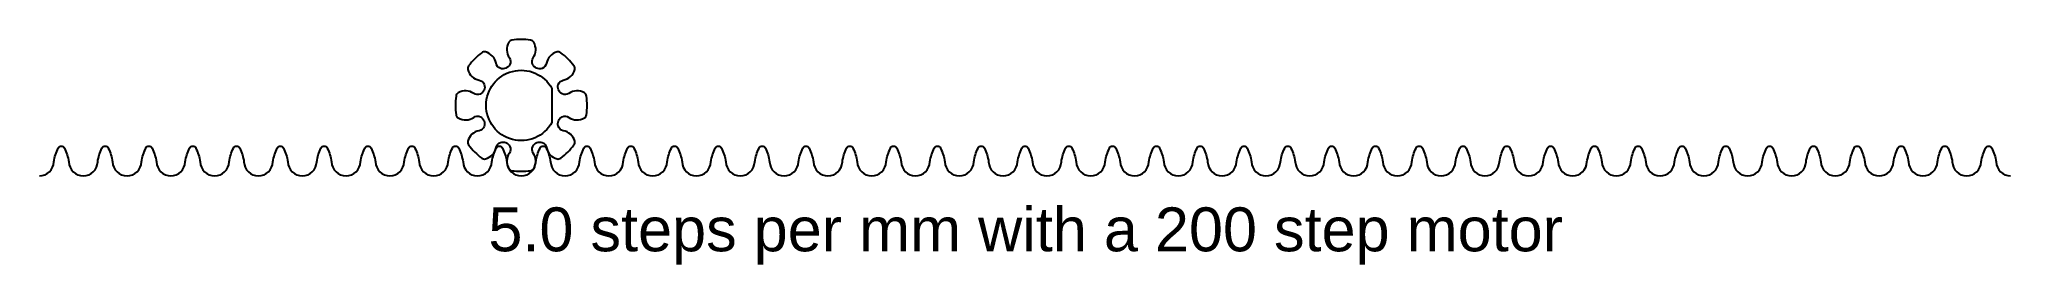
# Model space of a CAD drawing. Extents: x -55 to 170, y -18 to 8.
import ezdxf

# ---------------------------------------------------------------- set-up
doc = ezdxf.new("R2010")
doc.units = 0
doc.layers.add('CNC_FRIENDLY_RACK_AND_PINI', color=7, linetype='CONTINUOUS')
doc.styles.add('ARIAL_NORMAL', font='arial.ttf')

msp = doc.modelspace()

# ---------------------------------------------------------------- linework, layer by layer
at = {"layer": 'CNC_FRIENDLY_RACK_AND_PINI'}
for points in [[(7.44, -1.06, 0.071154), (7.44, 1.06, 0.229084), (7.2, 1.43, 0.290737), (5.43, 1.36, -0.274514), (4.67, 1.31, -0.383659), (4.23, 2.4, -0.266587), (4.8, 2.88, 0.290815), (6.1, 4.08, 0.229084), (6.01, 4.51, 0.071154), (4.51, 6.01, 0.229084), (4.08, 6.1, 0.290737), (2.88, 4.8, -0.274514), (2.38, 4.22, -0.383659), (1.3, 4.68, -0.266587), (1.36, 5.43, 0.290815), (1.43, 7.2, 0.229084), (1.06, 7.44, 0.071154), (-1.06, 7.44, 0.229084), (-1.43, 7.2, 0.290737), (-1.36, 5.43, -0.274514), (-1.31, 4.67, -0.383659), (-2.4, 4.23, -0.266587), (-2.88, 4.8, 0.290815), (-4.08, 6.1, 0.229084), (-4.51, 6.01, 0.071154), (-6.01, 4.51, 0.229084), (-6.1, 4.08, 0.290737), (-4.8, 2.88, -0.274514), (-4.22, 2.38, -0.383659), (-4.68, 1.3, -0.266587), (-5.43, 1.36, 0.290815), (-7.2, 1.43, 0.229084), (-7.44, 1.06, 0.071154), (-7.44, -1.06, 0.229084), (-7.2, -1.43, 0.290737), (-5.43, -1.36, -0.274514), (-4.67, -1.31, -0.383659), (-4.23, -2.4, -0.266587), (-4.8, -2.88, 0.290815), (-6.1, -4.08, 0.229084), (-6.01, -4.51, 0.071154), (-4.51, -6.01, 0.229084), (-4.08, -6.1, 0.290737), (-2.88, -4.8, -0.274514), (-2.38, -4.22, -0.383659), (-1.3, -4.68, -0.266587), (-1.36, -5.43, 0.290815), (-1.43, -7.2, 0.229084), (-1.06, -7.44, 0.071154), (1.06, -7.44, 0.229084), (1.43, -7.2, 0.290737), (1.36, -5.43, -0.274514), (1.31, -4.67, -0.383659), (2.4, -4.23, -0.266587), (2.88, -4.8, 0.290815), (4.08, -6.1, 0.229084), (4.51, -6.01, 0.071154), (6.01, -4.51, 0.229084), (6.1, -4.08, 0.290737), (4.8, -2.88, -0.274514), (4.22, -2.38, -0.383659), (4.68, -1.3, -0.266587), (5.43, -1.36, 0.290815), (7.2, -1.43, 0.229084)], [(3.5, -1.94, -3.872983), (3.5, 1.94)]]:
    msp.add_lwpolyline(points, format="xyb", close=True, dxfattribs=at)
for points in [[(-55, -8.02, 0.401492), (-53.35, -6.44, -0.075892), (-52.86, -4.86, -0.643596), (-52.14, -4.86, -0.075892), (-51.65, -6.44, 0.401492), (-50, -8.02)], [(-50, -8.02, 0.401492), (-48.35, -6.44, -0.075892), (-47.86, -4.86, -0.643596), (-47.14, -4.86, -0.075892), (-46.65, -6.44, 0.401492), (-45, -8.02)], [(-45, -8.02, 0.401492), (-43.35, -6.44, -0.075892), (-42.86, -4.86, -0.643596), (-42.14, -4.86, -0.075892), (-41.65, -6.44, 0.401492), (-40, -8.02)], [(-40, -8.02, 0.401492), (-38.35, -6.44, -0.075892), (-37.86, -4.86, -0.643596), (-37.14, -4.86, -0.075892), (-36.65, -6.44, 0.401492), (-35, -8.02)], [(-35, -8.02, 0.401492), (-33.35, -6.44, -0.075892), (-32.86, -4.86, -0.643596), (-32.14, -4.86, -0.075892), (-31.65, -6.44, 0.401492), (-30, -8.02)], [(-30, -8.02, 0.401492), (-28.35, -6.44, -0.075892), (-27.86, -4.86, -0.643596), (-27.14, -4.86, -0.075892), (-26.65, -6.44, 0.401492), (-25, -8.02)], [(-25, -8.02, 0.401492), (-23.35, -6.44, -0.075892), (-22.86, -4.86, -0.643596), (-22.14, -4.86, -0.075892), (-21.65, -6.44, 0.401492), (-20, -8.02)], [(-20, -8.02, 0.401492), (-18.35, -6.44, -0.075892), (-17.86, -4.86, -0.643596), (-17.14, -4.86, -0.075892), (-16.65, -6.44, 0.401492), (-15, -8.02)], [(-15, -8.02, 0.401492), (-13.35, -6.44, -0.075892), (-12.86, -4.86, -0.643596), (-12.14, -4.86, -0.075892), (-11.65, -6.44, 0.401492), (-10, -8.02)], [(-10, -8.02, 0.401492), (-8.35, -6.44, -0.075892), (-7.86, -4.86, -0.643596), (-7.14, -4.86, -0.075892), (-6.65, -6.44, 0.401492), (-5, -8.02)], [(-5, -8.02, 0.401492), (-3.35, -6.44, -0.075892), (-2.86, -4.86, -0.643596), (-2.14, -4.86, -0.075892), (-1.65, -6.44, 0.401492), (0, -8.02)], [(0, -8.02, 0.401492), (1.65, -6.44, -0.075892), (2.14, -4.86, -0.643596), (2.86, -4.86, -0.075892), (3.35, -6.44, 0.401492), (5, -8.02)], [(5, -8.02, 0.401492), (6.65, -6.44, -0.075892), (7.14, -4.86, -0.643596), (7.86, -4.86, -0.075892), (8.35, -6.44, 0.401492), (10, -8.02)], [(10, -8.02, 0.401492), (11.65, -6.44, -0.075892), (12.14, -4.86, -0.643596), (12.86, -4.86, -0.075892), (13.35, -6.44, 0.401492), (15, -8.02)], [(15, -8.02, 0.401492), (16.65, -6.44, -0.075892), (17.14, -4.86, -0.643596), (17.86, -4.86, -0.075892), (18.35, -6.44, 0.401492), (20, -8.02)], [(20, -8.02, 0.401492), (21.65, -6.44, -0.075892), (22.14, -4.86, -0.643596), (22.86, -4.86, -0.075892), (23.35, -6.44, 0.401492), (25, -8.02)], [(25, -8.02, 0.401492), (26.65, -6.44, -0.075892), (27.14, -4.86, -0.643596), (27.86, -4.86, -0.075892), (28.35, -6.44, 0.401492), (30, -8.02)], [(30, -8.02, 0.401492), (31.65, -6.44, -0.075892), (32.14, -4.86, -0.643596), (32.86, -4.86, -0.075892), (33.35, -6.44, 0.401492), (35, -8.02)], [(35, -8.02, 0.401492), (36.65, -6.44, -0.075892), (37.14, -4.86, -0.643596), (37.86, -4.86, -0.075892), (38.35, -6.44, 0.401492), (40, -8.02)], [(40, -8.02, 0.401492), (41.65, -6.44, -0.075892), (42.14, -4.86, -0.643596), (42.86, -4.86, -0.075892), (43.35, -6.44, 0.401492), (45, -8.02)], [(45, -8.02, 0.401492), (46.65, -6.44, -0.075892), (47.14, -4.86, -0.643596), (47.86, -4.86, -0.075892), (48.35, -6.44, 0.401492), (50, -8.02)], [(50, -8.02, 0.401492), (51.65, -6.44, -0.075892), (52.14, -4.86, -0.643596), (52.86, -4.86, -0.075892), (53.35, -6.44, 0.401492), (55, -8.02)], [(55, -8.02, 0.401492), (56.65, -6.44, -0.075892), (57.14, -4.86, -0.643596), (57.86, -4.86, -0.075892), (58.35, -6.44, 0.401492), (60, -8.02)], [(60, -8.02, 0.401492), (61.65, -6.44, -0.075892), (62.14, -4.86, -0.643596), (62.86, -4.86, -0.075892), (63.35, -6.44, 0.401492), (65, -8.02)], [(65, -8.02, 0.401492), (66.65, -6.44, -0.075892), (67.14, -4.86, -0.643596), (67.86, -4.86, -0.075892), (68.35, -6.44, 0.401492), (70, -8.02)], [(70, -8.02, 0.401492), (71.65, -6.44, -0.075892), (72.14, -4.86, -0.643596), (72.86, -4.86, -0.075892), (73.35, -6.44, 0.401492), (75, -8.02)], [(75, -8.02, 0.401492), (76.65, -6.44, -0.075892), (77.14, -4.86, -0.643596), (77.86, -4.86, -0.075892), (78.35, -6.44, 0.401492), (80, -8.02)], [(80, -8.02, 0.401492), (81.65, -6.44, -0.075892), (82.14, -4.86, -0.643596), (82.86, -4.86, -0.075892), (83.35, -6.44, 0.401492), (85, -8.02)], [(85, -8.02, 0.401492), (86.65, -6.44, -0.075892), (87.14, -4.86, -0.643596), (87.86, -4.86, -0.075892), (88.35, -6.44, 0.401492), (90, -8.02)], [(90, -8.02, 0.401492), (91.65, -6.44, -0.075892), (92.14, -4.86, -0.643596), (92.86, -4.86, -0.075892), (93.35, -6.44, 0.401492), (95, -8.02)], [(95, -8.02, 0.401492), (96.65, -6.44, -0.075892), (97.14, -4.86, -0.643596), (97.86, -4.86, -0.075892), (98.35, -6.44, 0.401492), (100, -8.02)], [(100, -8.02, 0.401492), (101.65, -6.44, -0.075892), (102.14, -4.86, -0.643596), (102.86, -4.86, -0.075892), (103.35, -6.44, 0.401492), (105, -8.02)], [(105, -8.02, 0.401492), (106.65, -6.44, -0.075892), (107.14, -4.86, -0.643596), (107.86, -4.86, -0.075892), (108.35, -6.44, 0.401492), (110, -8.02)], [(110, -8.02, 0.401492), (111.65, -6.44, -0.075892), (112.14, -4.86, -0.643596), (112.86, -4.86, -0.075892), (113.35, -6.44, 0.401492), (115, -8.02)], [(115, -8.02, 0.401492), (116.65, -6.44, -0.075892), (117.14, -4.86, -0.643596), (117.86, -4.86, -0.075892), (118.35, -6.44, 0.401492), (120, -8.02)], [(120, -8.02, 0.401492), (121.65, -6.44, -0.075892), (122.14, -4.86, -0.643596), (122.86, -4.86, -0.075892), (123.35, -6.44, 0.401492), (125, -8.02)], [(125, -8.02, 0.401492), (126.65, -6.44, -0.075892), (127.14, -4.86, -0.643596), (127.86, -4.86, -0.075892), (128.35, -6.44, 0.401492), (130, -8.02)], [(130, -8.02, 0.401492), (131.65, -6.44, -0.075892), (132.14, -4.86, -0.643596), (132.86, -4.86, -0.075892), (133.35, -6.44, 0.401492), (135, -8.02)], [(135, -8.02, 0.401492), (136.65, -6.44, -0.075892), (137.14, -4.86, -0.643596), (137.86, -4.86, -0.075892), (138.35, -6.44, 0.401492), (140, -8.02)], [(140, -8.02, 0.401492), (141.65, -6.44, -0.075892), (142.14, -4.86, -0.643596), (142.86, -4.86, -0.075892), (143.35, -6.44, 0.401492), (145, -8.02)], [(145, -8.02, 0.401492), (146.65, -6.44, -0.075892), (147.14, -4.86, -0.643596), (147.86, -4.86, -0.075892), (148.35, -6.44, 0.401492), (150, -8.02)], [(150, -8.02, 0.401492), (151.65, -6.44, -0.075892), (152.14, -4.86, -0.643596), (152.86, -4.86, -0.075892), (153.35, -6.44, 0.401492), (155, -8.02)], [(155, -8.02, 0.401492), (156.65, -6.44, -0.075892), (157.14, -4.86, -0.643596), (157.86, -4.86, -0.075892), (158.35, -6.44, 0.401492), (160, -8.02)], [(160, -8.02, 0.401492), (161.65, -6.44, -0.075892), (162.14, -4.86, -0.643596), (162.86, -4.86, -0.075892), (163.35, -6.44, 0.401492), (165, -8.02)], [(165, -8.02, 0.401492), (166.65, -6.44, -0.075892), (167.14, -4.86, -0.643596), (167.86, -4.86, -0.075892), (168.35, -6.44, 0.401492), (170, -8.02)]]:
    msp.add_lwpolyline(points, format="xyb", dxfattribs=at)

# ---------------------------------------------------------------- texts
at = {"layer": 'CNC_FRIENDLY_RACK_AND_PINI', "linetype": 'CONTINUOUS', "style": 'ARIAL_NORMAL'}
msp.add_text('5.0 steps per mm with a 200 step motor', height=5, dxfattribs=at).set_placement((-3.75, -16.63))

doc.saveas('drawing.dxf')
